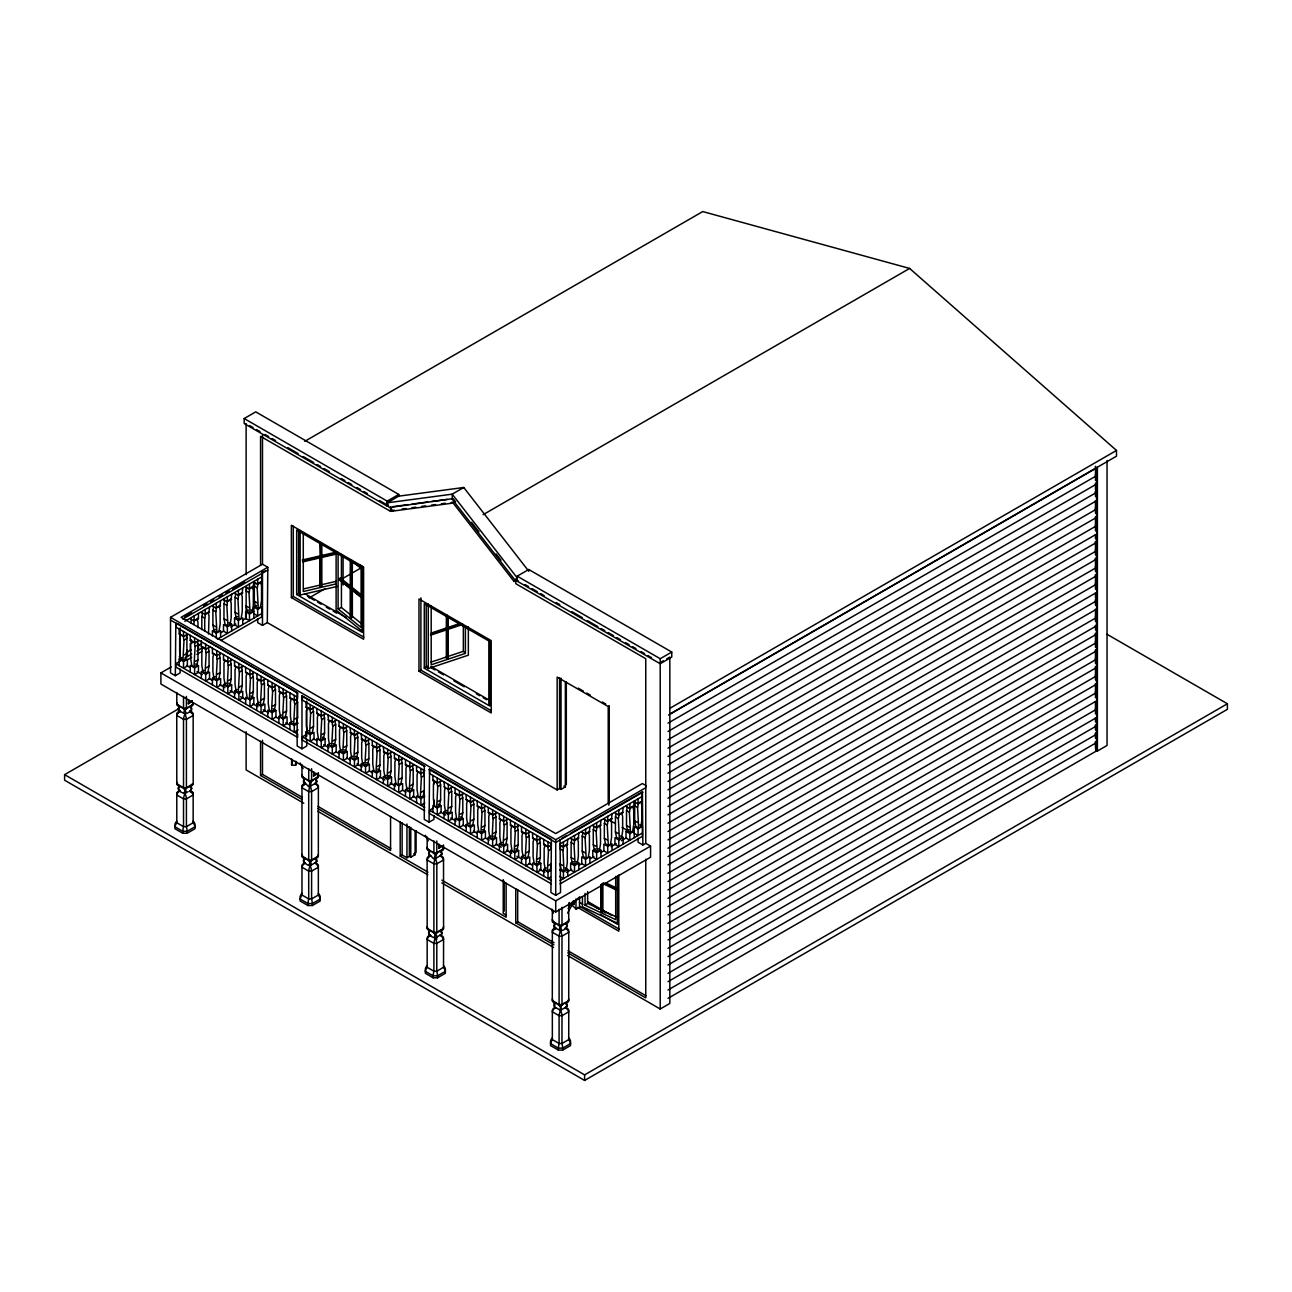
<?xml version="1.0" encoding="UTF-8"?>
<svg xmlns="http://www.w3.org/2000/svg" width="1292" height="1292" viewBox="0 0 1292 1292"><rect width="100%" height="100%" fill="white"/><g stroke="black" fill="none" stroke-linecap="round" stroke-linejoin="round"><path stroke-width="1.5" d="M208.513 634.033L209.046 615.638A4.506 2.6 -60 0 1 209.046 611.746L209.53 607.03M179.669 633.71A4.506 2.6 60 0 1 179.669 637.602L179.669 652.622L180.767 659.356L182.931 660.616L184.013 640.105A4.506 2.6 60 0 1 184.013 636.213L179.2 633.984L179.2 628.994M186.904 634.065L186.904 653.445L185.822 658.936L182.931 660.616M190.748 640.105A4.506 2.6 60 0 1 190.748 643.997L190.748 659.017L191.83 665.751L193.994 666.995L195.092 646.501A4.506 2.6 60 0 1 195.092 642.608L190.263 640.38L190.263 635.373M197.967 640.945A4.506 2.6 60 0 0 197.967 644.837L197.967 659.841L196.885 665.332L193.994 666.995M201.827 646.501A4.506 2.6 60 0 1 201.827 650.393L201.827 665.396L202.909 672.147L205.073 673.39L206.155 652.896A4.506 2.6 60 0 1 206.155 649.004L201.342 646.775L201.342 640.67M209.046 647.34A4.506 2.6 60 0 0 209.046 651.233L209.046 666.236L207.964 671.727L205.073 673.39M213.051 653.284A4.506 2.6 60 0 1 212.905 656.788L212.905 671.792L213.988 678.542L216.152 679.786L217.234 659.291A4.506 2.6 60 0 1 217.234 655.399L212.421 653.171L212.421 648.164M220.125 653.736A4.506 2.6 60 0 0 220.125 657.628L220.125 672.631L219.042 678.122L216.152 679.786M223.968 659.291A4.506 2.6 60 0 1 223.968 663.184L223.968 678.187L225.05 684.938L227.23 686.181L228.313 665.687A4.506 2.6 60 0 1 228.313 661.795L223.5 659.566L223.5 654.56M231.203 660.115A4.506 2.6 60 0 0 231.203 664.007L231.203 679.027L230.105 684.518L227.23 686.181M235.047 665.687A4.506 2.6 60 0 1 235.047 669.579L235.047 684.582L236.129 691.333L238.293 692.577L239.375 672.082A4.506 2.6 60 0 1 239.375 668.19L234.563 665.961L234.563 660.955M242.266 666.51A4.506 2.6 60 0 0 242.266 670.403L242.266 685.422L241.184 690.913L238.293 692.577M246.271 672.454A4.506 2.6 60 0 1 246.126 675.974L246.126 690.978L247.208 697.712L249.372 698.972L250.454 678.462A4.506 2.6 60 0 1 250.454 674.569L245.641 672.357L245.641 667.35M253.345 672.906A4.506 2.6 60 0 0 253.345 676.798L253.345 691.818L252.263 697.309L249.372 698.972M256.72 673.746L257.189 678.462A4.506 2.6 60 0 1 257.189 682.354L257.189 697.373L258.287 704.108L260.451 705.367L261.533 684.857A4.506 2.6 60 0 1 261.533 680.965L258.642 679.301M264.424 679.301A4.506 2.6 60 0 0 264.424 683.193L264.424 698.213L263.342 703.704L260.451 705.367M268.268 684.857A4.506 2.6 60 0 1 268.268 688.749L268.268 703.769L269.35 710.503L271.514 711.763L272.612 691.252A4.506 2.6 60 0 1 272.612 687.36L267.783 685.148L267.783 680.141M275.487 685.697A4.506 2.6 60 0 0 275.487 689.589L275.487 704.592L274.405 710.083L271.514 711.763M278.862 686.537L279.347 691.252A4.506 2.6 60 0 1 279.347 695.144L279.347 710.164L280.429 716.899L282.593 718.158L283.675 697.648A4.506 2.6 60 0 1 283.675 693.756L280.784 692.092M286.566 692.092A4.506 2.6 60 0 0 286.566 695.984L286.566 710.988L285.484 716.479L282.593 718.158M290.425 697.648A4.506 2.6 60 0 1 290.425 701.54L290.425 716.559L291.507 723.294L293.672 724.537L294.754 704.043A4.506 2.6 60 0 1 294.754 700.151L289.941 697.922L289.941 692.932M289.941 697.922L294.269 700.425L297.644 698.487A4.506 2.6 60 0 0 297.644 702.38L297.644 717.383L296.562 722.874L293.672 724.537M305.833 702.105L306.301 706.821A4.506 2.6 60 0 1 306.301 710.713L306.301 725.733L307.399 732.467L309.563 733.727L310.645 713.216A4.506 2.6 60 0 1 310.645 709.324L307.754 707.661M313.536 707.661A4.506 2.6 60 0 0 313.536 711.553L313.536 726.556L312.454 732.047L309.563 733.727M317.38 713.216A4.506 2.6 60 0 1 317.38 717.108L317.38 732.128L318.462 738.862L320.626 740.106L321.708 719.612A4.506 2.6 60 0 1 321.708 715.72L316.895 713.491L316.895 708.484M324.599 714.056A4.506 2.6 60 0 0 324.599 717.948L324.599 732.952L323.517 738.443L320.626 740.106M327.974 714.88L328.459 719.612A4.506 2.6 60 0 1 328.459 723.504L328.459 738.507L329.541 745.258L331.705 746.501L332.787 726.007A4.506 2.6 60 0 1 332.787 722.115L329.896 720.452M335.678 720.452A4.506 2.6 60 0 0 335.678 724.344L335.678 739.347L334.596 744.838L331.705 746.501M339.538 726.007A4.506 2.6 60 0 1 339.538 729.899L339.538 744.903L340.62 751.653L342.784 752.897L343.866 732.403A4.506 2.6 60 0 1 343.866 728.51L339.053 726.282L339.053 721.275M346.757 726.831A4.506 2.6 60 0 0 346.757 730.723L346.757 745.742L345.675 751.233L342.784 752.897M350.132 727.671L350.6 732.403A4.506 2.6 60 0 1 350.6 736.295L350.6 751.298L351.682 758.049L353.863 759.292L354.945 738.798A4.506 2.6 60 0 1 354.945 734.906M357.836 733.226A4.506 2.6 60 0 0 357.836 737.118L357.836 752.138L356.737 757.629L353.863 759.292M361.195 734.066L361.679 738.798A4.506 2.6 60 0 1 361.679 742.69L361.679 757.693L362.761 764.444L364.925 765.688L366.007 745.193A4.506 2.6 60 0 1 366.007 741.301M368.898 739.622A4.506 2.6 60 0 0 368.898 743.514L368.898 758.533L367.816 764.024L364.925 765.688M372.758 745.193A4.506 2.6 60 0 1 372.758 749.085L372.758 764.089L373.84 770.823L376.004 772.083L377.086 751.573A4.506 2.6 60 0 1 377.086 747.68L372.274 745.468L372.274 740.461M379.977 746.017A4.506 2.6 60 0 0 379.977 749.909L379.977 764.929L378.895 770.42L376.004 772.083M383.353 746.857L383.821 751.573A4.506 2.6 60 0 1 383.821 755.465L383.821 770.484L384.919 777.219L387.083 778.478L388.165 757.968A4.506 2.6 60 0 1 388.165 754.076M387.083 778.478L389.974 776.799L391.056 771.324L391.056 756.304A4.506 2.6 60 0 1 391.056 752.412M394.9 757.968A4.506 2.6 60 0 1 394.9 761.86L394.9 776.88L395.982 783.614L398.146 784.874L399.228 764.363A4.506 2.6 60 0 1 399.228 760.471L394.415 758.259L394.415 753.252M402.119 758.808A4.506 2.6 60 0 0 402.119 762.7L402.119 777.703L401.037 783.194L398.146 784.874M405.979 764.363A4.506 2.6 60 0 1 405.979 768.255L405.979 783.275L407.061 790.01L409.225 791.269L410.307 770.759A4.506 2.6 60 0 1 410.307 766.867L405.494 764.638L405.494 759.648M413.198 765.203A4.506 2.6 60 0 0 413.198 769.095L413.198 784.099L412.116 789.59L409.225 791.269M417.058 770.759A4.506 2.6 60 0 1 417.058 774.651L417.058 789.67L418.14 796.405L420.304 797.649L421.386 777.154A4.506 2.6 60 0 1 421.386 773.262L416.573 771.033L416.573 766.027M433.418 780.207A4.506 2.6 60 0 1 433.418 784.099L433.418 799.118L434.5 805.853L436.68 807.112L437.762 786.602A4.506 2.6 60 0 1 437.762 782.71L432.933 780.497L432.933 775.491M440.637 781.046A4.506 2.6 60 0 0 440.637 784.938L440.637 799.942L439.555 805.433L436.68 807.112M444.012 781.886L444.496 786.602A4.506 2.6 60 0 1 444.496 790.494L444.496 805.514L445.578 812.248L447.743 813.508L448.825 792.997A4.506 2.6 60 0 1 448.825 789.105M451.715 787.442A4.506 2.6 60 0 0 451.715 791.334L451.715 806.337L450.633 811.828L447.743 813.508M455.575 792.997A4.506 2.6 60 0 1 455.575 796.889L455.575 811.909L456.657 818.643L458.822 819.887L459.904 799.393A4.506 2.6 60 0 1 459.904 795.501L455.091 793.272L455.091 788.265M462.794 793.837A4.506 2.6 60 0 0 462.794 797.729L462.794 812.733L461.712 818.224L458.822 819.887M466.638 799.393A4.506 2.6 60 0 1 466.638 803.285L466.638 818.288L467.72 825.039L469.9 826.282L470.982 805.788A4.506 2.6 60 0 1 470.982 801.896L466.17 799.667L466.17 794.661M473.873 800.232A4.506 2.6 60 0 0 473.873 804.125L473.873 819.128L472.791 824.619L469.9 826.282M477.717 805.788A4.506 2.6 60 0 1 477.717 809.68L477.717 824.684L478.799 831.434L480.963 832.678L482.045 812.183A4.506 2.6 60 0 1 482.045 808.291L477.233 806.063L477.233 801.056M484.936 806.628A4.506 2.6 60 0 0 484.936 810.52L484.936 825.523L483.854 831.014L480.963 832.678M488.796 812.183A4.506 2.6 60 0 1 488.796 816.076L488.796 831.079L489.878 837.83L492.042 839.073L493.124 818.579A4.506 2.6 60 0 1 493.124 814.687L488.311 812.458L488.311 807.452M496.015 813.007A4.506 2.6 60 0 0 496.015 816.899L496.015 831.919L494.933 837.41L492.042 839.073M499.875 818.579A4.506 2.6 60 0 1 499.875 822.471L499.875 837.474L500.957 844.225L503.121 845.469L504.203 824.974A4.506 2.6 60 0 1 504.203 821.082L499.39 818.853L499.39 813.847M507.094 819.403A4.506 2.6 60 0 0 507.094 823.295L507.094 838.314L506.012 843.805L503.121 845.469M510.938 824.974A4.506 2.6 60 0 1 510.938 828.866L510.938 843.87L512.02 850.604L514.2 851.864L515.282 831.354A4.506 2.6 60 0 1 515.282 827.461L510.453 825.249L510.453 820.242M518.157 825.798A4.506 2.6 60 0 0 518.157 829.69L518.157 844.71L517.075 850.201L514.2 851.864M522.016 831.354A4.506 2.6 60 0 1 522.016 835.246L522.016 850.265L523.098 857L525.263 858.259L526.345 837.749A4.506 2.6 60 0 1 526.345 833.857L521.532 831.644L521.532 826.638M529.236 832.193A4.506 2.6 60 0 0 529.236 836.086L529.236 851.105L528.153 856.596L525.263 858.259M533.095 837.749A4.506 2.6 60 0 1 533.095 841.641L533.095 856.661L534.177 863.395L536.341 864.655L537.424 844.144A4.506 2.6 60 0 1 537.424 840.252L532.611 838.04L532.611 833.033M540.314 838.589A4.506 2.6 60 0 0 540.314 842.481L540.314 857.484L539.232 862.975L536.341 864.655M544.158 844.144A4.506 2.6 60 0 1 544.158 848.037L544.158 863.056L545.24 869.791L547.42 871.05L548.502 850.54A4.506 2.6 60 0 1 548.502 846.648L543.69 844.419L543.69 839.429M551.022 865.721L550.311 869.371L547.42 871.05M296.514 761.537L295.642 765.332L291.604 765.025L292.46 761.23M352.361 617.011L350.148 617.931L352.361 617.011L352.361 589.507M186.436 787.749A5.685 1.777 76.6 0 1 184.998 789.041L184.32 793.563L188.164 791.705M560.502 926.412C554.946 935.602 572.792 927.43 565.315 923.667L560.567 926.412L557.337 924.587M566.138 923.086A5.685 4.28 -35.7 0 1 565.298 923.602L567.366 925.363L565.315 928.076A5.685 4.28 -35.7 0 1 568.771 930.579L568.722 1000.654L561.988 1004.546A5.685 1.777 76.6 0 1 560.567 1005.87L560.066 1010.506L565.88 1007.259M446.338 657.935L448.195 658.226L446.338 657.935L446.338 616.349M338.649 579.187L340.862 578.283L338.649 579.187L361.647 597.728M319.964 585.954L321.724 586.39L319.964 585.954L319.964 557.046L304.234 560.696M392.493 510.292L390.572 511.39L390.572 506.948L392.284 511.164L453.169 503.056L514.038 581.465L515.75 579.22L515.75 583.677L645.758 658.726L645.758 843.321L650.57 846.098L650.57 857.21L555.721 911.974L160.902 684.033L160.902 672.906L171.238 666.93M566.38 1006.856C569.546 1004.013 564.006 1001.074 562.149 1004.998M188.584 699.683L188.341 703.769L191.232 702.105A29.022 16.764 60 0 1 192.056 701.136M313.778 771.954L313.536 776.04L316.427 774.376A29.022 16.764 60 0 1 317.234 773.407M438.973 844.241L438.715 848.327L441.606 846.648A29.022 16.764 60 0 1 442.429 845.679M615.67 876.412L615.67 919.629L585.066 905.224L587.65 903.399L587.65 891.609M602.621 911.458L601.571 910.957L600.796 912.12L602.621 911.458L602.621 884.471M183.351 713.119L180.186 711.294A5.685 4.28 35.7 0 0 176.746 713.749L176.794 783.824L183.529 787.716A5.685 1.777 -76.6 0 0 184.95 789.041L189.746 786.343A5.685 4.28 35.7 0 0 193.202 783.84L193.154 713.782A5.685 4.28 -35.7 0 0 189.746 711.294C194.688 711.133 187.598 703.591 191.797 708.533C190.78 713.023 180.799 717.076 184.934 709.583A5.685 1.777 76.6 0 0 186.436 708.242M379.509 500.553L388.165 505.56L387.196 506.109L244.188 423.55L244.188 418.543L255.751 411.873L398.76 494.432L398.76 496.144L387.196 502.83L389.134 507.562L453.169 498.615L455.624 501.764M304.783 441.315L702.735 211.565L909.616 268.429L1116.498 450.44L1116.498 456.189L669.676 714.169M180.153 668.998L180.153 672.906L175.341 675.684L170.528 672.906L170.528 617.318L262.486 564.216L267.783 567.269L267.783 570.047L182.85 619.094M267.783 567.269L181.122 617.318L555.721 833.582L642.382 783.55L646.355 785.843M184.821 616.849L191.684 612.876M203.684 605.948L207.124 603.962M210.548 601.991L213.988 600.005M219.123 597.033L222.563 595.063M225.987 593.076L229.427 591.09M232.851 589.12L244.85 582.175M175.825 622.599L175.341 675.684M253.83 582.014L257.673 584.226L262.018 581.723L262.018 572.275L265.7 570.709M244.188 418.543L387.196 501.118L398.76 494.432M184.821 621.29L262.018 576.733M198.451 613.425L198.451 618.432L193.639 620.644A4.506 2.6 -60 0 1 193.639 624.537M209.046 611.746L204.717 614.249A4.506 2.6 -60 0 1 204.717 618.141L204.717 631.287M220.125 605.367L215.78 607.854A4.506 2.6 -60 0 1 215.78 611.746L216.878 632.256L219.042 630.997L220.125 624.262L220.125 609.243A4.506 2.6 -60 0 1 220.125 605.367L220.609 600.635M231.203 598.971L226.859 601.474A4.506 2.6 -60 0 1 226.859 605.367L227.941 625.861L230.105 624.617L231.203 617.867L231.203 602.863A4.506 2.6 -60 0 1 231.203 598.971L231.672 594.239M242.266 592.576L237.938 595.079A4.506 2.6 -60 0 1 237.938 598.971L239.02 619.466L241.184 618.222L242.266 611.471L242.266 596.468A4.506 2.6 -60 0 1 242.266 592.576L242.751 587.844M253.345 586.18L249.017 588.684A4.506 2.6 -60 0 1 249.017 592.576L250.099 613.07L252.263 611.827L253.345 605.076L253.345 590.073A4.506 2.6 -60 0 1 253.345 586.18L253.83 581.448M261.533 581.448L257.189 583.952A4.506 2.6 -60 0 1 257.189 587.844L258.287 608.354L260.451 607.095L261.533 600.36L261.533 585.341A4.506 2.6 -60 0 1 261.533 581.448L262.018 581.723M190.263 618.707L194.123 620.919L198.451 618.432M201.342 612.311L205.202 614.54L209.53 612.037M212.421 605.916L216.265 608.144L220.609 605.641M223.5 599.52L227.344 601.749L231.672 599.246M234.563 593.125L238.422 595.354L242.751 592.85M245.641 586.73L249.485 588.958L253.83 586.455M392.284 511.164L394.221 510.049M179.2 633.984L183.529 636.488L187.372 634.275M184.013 640.105L186.904 638.442A4.506 2.6 60 0 1 186.904 634.55M212.421 635.939L212.421 630.932L215.312 629.269M242.751 624.537L242.751 617.867L238.422 620.37L238.422 627.04L234.563 624.811L234.563 618.141L237.453 616.478M251.262 609.986L253.83 611.471L249.485 613.975L249.485 620.644L245.641 618.432L245.641 611.746L248.532 610.082M253.83 618.141L253.83 607.03L256.72 605.367M190.263 640.38L194.607 642.883L198.451 640.67M528.751 569.497L671.759 652.056L671.759 657.063L660.212 663.733L517.204 581.174L517.204 576.167L528.751 569.497L528.751 571.209L463.763 487.488L452.2 494.158L387.196 502.83M212.421 630.932L216.265 633.161L220.609 630.658L220.609 637.327M227.344 626.765L227.344 633.435L223.5 631.207L223.5 624.537L227.344 626.765L231.672 624.262L231.672 630.932M253.83 607.03L257.673 609.259L262.018 606.755L262.018 616.752L220.851 640.525M195.092 646.501L197.967 644.837M186.113 652.783L191.264 649.811M198.128 645.855L201.552 643.884M220.415 632.983L223.855 630.997M230.719 627.04L235.855 624.068M242.718 620.112L246.158 618.125M184.013 655.125L186.904 653.445M179.2 665.687L179.2 659.017L181.768 657.531M184.821 657.983L191.684 654.027M196.836 651.055L203.684 647.098M217.411 639.169L262.018 613.425M175.825 663.733L297.644 734.066L297.644 737.409L175.825 667.076L175.825 663.733L179.669 661.52M291.378 597.582L363.601 639.265L363.601 566.994L291.378 525.295L291.378 597.582L293.3 596.468L363.811 637.166M296.675 594.514L362.164 632.321L362.164 567.834L296.675 530.027L296.675 594.514L299.889 592.657M183.529 661.52L187.372 659.291L187.372 665.961L183.529 668.19L183.529 661.52L179.2 659.017M186.532 660.325L191.684 657.353M196.836 654.382L201.972 651.41M201.342 646.775L205.67 649.278L210.548 646.468M206.155 652.896L209.046 651.233M195.092 661.504L197.967 659.841M309.127 597.889L324.841 588.829M342.283 578.751L361.485 567.656M257.673 618.674L257.673 622.599L262.486 625.376L267.315 622.599L557.159 789.945L559.565 788.556L561.019 789.38L565.347 786.876L565.347 681.643M194.607 667.899L198.451 665.687L198.451 672.357L194.607 674.586L194.607 667.899L190.263 665.396L190.263 672.082M212.421 653.171L216.749 655.674L220.609 653.445M217.234 659.291L220.125 657.628M206.155 667.899L209.046 666.236M201.342 678.462L201.342 671.792L203.91 670.322M205.67 674.295L209.53 672.082L209.53 678.752L205.67 680.965L205.67 674.295L201.342 671.792M223.5 659.566L227.828 662.069L231.672 659.841M483.111 514.684L909.616 268.429M228.313 665.687L231.203 664.007M217.234 674.295L220.125 672.631M212.421 684.857L212.421 678.187L214.989 676.701M216.749 680.69L220.609 678.462L220.609 685.148L216.749 687.36L216.749 680.69L212.421 678.187M234.563 665.961L238.907 668.465L242.751 666.236M239.375 672.082L242.266 670.403M1107.002 634.259L1227.4 703.769L1227.4 709.324L584.614 1080.435L64.6 780.223L64.6 774.651L178.135 709.098M228.313 680.69L231.203 679.027M223.5 691.252L223.5 684.582L226.068 683.097M176.794 713.782L180.153 711.827M176.794 692.512L176.794 704.318L183.529 708.21L186.419 708.21L193.154 704.318L193.154 702.654M188.164 707.758L185.014 709.583L181.768 707.758M227.828 687.086L231.672 684.857L231.672 691.527L227.828 693.756L227.828 687.086L223.5 684.582M245.641 672.357L249.97 674.86L253.83 672.631M250.454 678.462L253.345 676.798M239.375 687.086L242.266 685.422M234.563 697.648L234.563 690.978L237.13 689.492M180.202 711.327A5.685 4.28 -35.7 0 0 176.746 715.445L183.529 719.337L186.419 719.337L193.154 715.445A5.685 4.28 35.7 0 0 189.746 711.327M238.907 693.481L242.751 691.252L242.751 697.922L238.907 700.151L238.907 693.481L234.563 690.978M256.72 678.752L261.049 681.255L264.892 679.027M261.533 684.857L264.424 683.193M250.454 693.481L253.345 691.818M249.97 699.876L253.83 697.648L253.83 704.318L249.97 706.546L249.97 699.876L245.641 697.373L245.641 704.043M267.783 685.148L272.127 687.635L275.971 685.422M272.612 691.252L275.487 689.589M261.533 699.876L264.424 698.213M256.72 710.438L256.72 703.769L259.288 702.283M261.049 706.272L264.892 704.043L264.892 710.713L261.049 712.942L261.049 706.272L256.72 703.769M278.862 691.527L283.19 694.03L287.05 691.818M283.675 697.648L286.566 695.984M272.612 706.272L275.487 704.592M170.528 620.095L297.644 692.932L297.644 697.373L175.825 627.04L175.825 624.068M272.127 712.667L275.971 710.438L275.971 717.108L272.127 719.337L272.127 712.667L267.783 710.164L267.783 716.834M301.973 695.984L424.761 766.317L301.973 695.984L301.973 748.795L306.785 746.017L306.785 740.154M294.754 704.043L297.644 702.38M283.675 712.667L286.566 710.988M278.862 723.229L278.862 716.559L281.43 715.074M514.038 581.465L515.96 580.35M517.204 581.174L518.157 580.609M283.19 719.063L287.05 716.834L287.05 723.504L283.19 725.733L283.19 719.063L278.862 716.559M305.833 707.095L310.161 709.599L314.004 707.386M294.754 719.063L297.644 717.383M289.941 729.625L289.941 722.955L292.509 721.469M310.645 713.216L313.536 711.553M183.529 696.404L183.529 708.21A5.685 1.777 -76.6 0 0 184.95 709.55L185.854 712.99L184.934 714.04A5.685 1.777 -76.6 0 0 183.512 719.353L183.529 787.716L186.419 787.716L193.154 783.824M289.941 722.955L294.269 725.442L298.129 723.229M316.895 713.491L321.24 715.994L325.083 713.765M298.129 729.899L294.269 732.128L294.269 725.442M321.708 719.612L324.599 717.948M176.746 793.256A5.685 4.28 35.7 0 1 180.202 790.801L180.186 790.752A5.685 4.28 -35.7 0 0 176.746 794.951L183.529 798.844L186.419 798.844L193.154 794.951A5.685 4.28 35.7 0 0 189.746 790.833L189.746 790.801A5.685 4.28 -35.7 0 1 193.202 793.256M310.645 728.236L313.536 726.556M305.833 738.798L305.833 732.128L308.4 730.642M424.761 810.795L302.457 740.187L302.457 736.844L306.301 734.615M418.979 671.242L491.202 712.942L491.202 640.654L418.979 598.971L418.979 671.242L420.901 670.128L491.412 710.842M424.277 668.19L489.749 705.997L489.749 641.494L424.277 603.687L424.277 668.19L427.49 666.333M310.161 734.615L314.004 732.403L314.004 739.072L310.161 741.301L310.161 734.615L305.833 732.128M327.974 719.886L332.302 722.389L336.162 720.161M332.787 726.007L335.678 724.344M321.708 734.615L324.599 732.952M260.564 741.333L260.564 775.491L262.486 774.376L302.36 797.39M321.24 741.01L325.083 738.798L325.083 745.468L321.24 747.68L321.24 741.01L316.895 738.507L316.895 745.193M339.053 726.282L343.381 728.785L347.241 726.556M343.866 732.403L346.757 730.723M332.787 741.01L335.678 739.347M189.795 791.334L193.154 793.272L193.154 822.746L186.419 826.638L183.529 826.638L176.794 822.746L176.794 793.272M327.974 751.573L327.974 744.903L330.542 743.433M332.302 747.406L336.162 745.193L336.162 751.863L332.302 754.076L332.302 747.406L327.974 744.903M350.132 732.677L354.46 735.18L358.304 732.952M176.794 821.082A11.709 8.834 35.7 0 0 174.969 824.248L174.969 828.737L182.77 833.243L187.162 833.243L194.979 828.737L194.979 824.248A11.709 8.834 -35.7 0 0 193.154 821.082M354.945 738.798L357.836 737.118M343.866 747.406L346.757 745.742M339.053 757.968L339.053 751.298L341.621 749.812M343.381 753.801L347.241 751.573L347.241 758.259L343.381 760.471L343.381 753.801L339.053 751.298M361.195 739.072L365.539 741.576L369.383 739.347M366.007 745.193L368.898 743.514M354.945 753.801L357.836 752.138M350.132 764.363L350.132 757.693L352.7 756.208M315.345 858.55A5.685 4.28 35.7 0 1 314.925 858.582L310.193 861.36L305.38 858.631A5.685 4.28 -35.7 0 1 301.94 856.128L301.973 786.053L305.348 784.099M318.349 772.664L318.349 776.605L311.598 780.497A5.685 1.777 76.6 0 1 310.193 781.822L306.963 780.029M313.358 780.029C307.367 782.839 314.925 794.483 303.329 780.82C307.544 775.878 300.438 783.356 305.38 783.566A5.685 4.28 35.7 0 0 301.94 786.037M354.46 760.197L358.304 757.968L358.304 764.638L354.46 766.867L354.46 760.197L350.132 757.693M372.274 745.468L376.602 747.971L380.462 745.742M377.086 751.573L379.977 749.909M366.007 760.197L368.898 758.533M361.195 770.759L361.195 764.089L363.763 762.603M365.539 766.592L369.383 764.363L369.383 771.033L365.539 773.262L365.539 766.592L361.195 764.089M383.353 751.863L387.681 754.367L391.524 752.138M388.165 757.968L391.056 756.304M377.086 766.592L379.977 764.929M376.602 772.987L380.462 770.759L380.462 777.429L376.602 779.657L376.602 772.987L372.274 770.484L372.274 777.154M394.415 758.259L398.76 760.746L402.603 758.533M399.228 764.363L402.119 762.7M388.165 772.987L391.056 771.324M383.353 783.55L383.353 776.88L385.92 775.394M387.681 779.383L391.524 777.154L391.524 783.824L387.681 786.053L387.681 779.383L383.353 776.88M405.494 764.638L409.822 767.141L413.682 764.929M410.307 770.759L413.198 769.095M399.228 779.383L402.119 777.703M398.76 785.778L402.603 783.55L402.603 790.22L398.76 792.448L398.76 785.778L394.415 783.275L394.415 789.945M416.573 771.033L420.901 773.537L424.277 771.599A4.506 2.6 60 0 0 424.277 775.491L421.386 777.154M424.277 766.592L424.277 819.403L429.089 822.18L429.574 769.095L551.393 839.429L550.909 892.514L555.721 895.291L560.534 892.514L560.05 839.429M410.307 785.778L413.198 784.099M405.494 796.34L405.494 789.67L408.062 788.185M409.822 792.158L413.682 789.945L413.682 796.615L409.822 798.844L409.822 792.158L405.494 789.67M421.386 792.158L424.277 790.494L423.195 795.985L420.304 797.649M432.933 780.497L437.277 782.984L441.121 780.772M437.762 786.602L440.637 784.938M301.973 856.111L308.723 860.004L311.598 860.004L311.598 791.608A5.685 1.777 76.6 0 0 310.193 786.343L314.941 783.566A5.685 4.28 -35.7 0 1 318.381 786.037L318.349 856.111L311.598 860.004A5.685 1.777 76.6 0 1 310.193 861.328C314.36 868.902 304.363 864.881 303.329 860.327C307.544 855.385 300.438 862.862 305.38 863.072A5.685 4.28 -35.7 0 0 301.94 867.223L308.723 871.115L311.598 871.115L318.349 867.223A5.685 4.28 35.7 0 0 314.925 863.104L314.941 863.072A5.685 4.28 -35.7 0 1 318.381 865.543M517.204 576.167L660.212 658.726L671.759 652.056M416.573 802.736L416.573 796.05L420.901 798.553L424.761 796.34M660.212 662.618L663.41 660.761M666.624 658.92L669.837 657.063L669.837 1003.432L660.212 1009.004L567.608 955.531M314.941 863.072L316.976 861.344L314.941 858.582L316.911 859.842L316.411 861.845L310.193 865.818A5.685 1.777 76.6 0 1 311.614 871.131L311.598 898.909A11.709 3.666 76.6 0 1 312.357 903.576L312.357 905.531L307.964 905.531L300.164 901.025L300.164 896.535A11.709 8.834 35.7 0 1 301.973 893.353M424.761 803.01L420.901 805.239L420.901 798.553M444.012 786.876L448.34 789.38L452.2 787.167M448.825 792.997L451.715 791.334M437.762 801.621L440.637 799.942M551.393 883.906L429.574 813.572L429.574 810.229L433.418 808.017M437.277 808.017L441.121 805.788L441.121 812.458L437.277 814.687L437.277 808.017L432.933 805.514L432.933 812.183M455.091 793.272L459.419 795.775L463.279 793.563M459.904 799.393L462.794 797.729M448.825 808.017L451.715 806.337M444.012 818.579L444.012 811.909L446.58 810.423M429.089 822.18L433.902 819.403L433.902 815.494M448.34 814.412L452.2 812.183L452.2 818.853L448.34 821.082L448.34 814.412L444.012 811.909M466.17 799.667L470.498 802.17L474.342 799.942M470.982 805.788L473.873 804.125M318.349 865.559L318.349 895.017L311.598 898.909L308.723 898.909L301.973 895.017L301.973 865.559M459.904 814.412L462.794 812.733M312.357 905.531L320.158 901.025L320.158 896.535A11.709 8.834 -35.7 0 0 318.349 893.353M459.419 820.791L463.279 818.579L463.279 825.249L459.419 827.478L459.419 820.791L455.091 818.288L455.091 824.974M477.233 806.063L481.577 808.566L485.421 806.337M400.197 821.938L400.197 856.111L402.119 854.997L406.948 857.775L409.354 856.386L410.791 857.21L415.12 854.723L415.12 830.804M482.045 812.183L484.936 810.52M470.982 820.791L473.873 819.128M466.17 831.37L466.17 824.684L468.738 823.214M669.676 708.42L1116.498 450.44M470.498 827.187L474.342 824.974L474.342 831.644L470.498 833.857L470.498 827.187L466.17 824.684M488.311 812.458L492.64 814.961L496.499 812.733M668.513 715.057L1097.392 467.446L1097.392 751.023L1095.471 749.909L1096.908 750.717L668.029 998.345M493.124 818.579L496.015 816.899M443.527 844.936L443.527 848.876L436.793 852.768A5.685 1.777 76.6 0 1 435.372 854.093L432.142 852.316M440.943 850.814A5.685 4.28 -35.7 0 1 440.12 851.331C431.722 852.768 440.604 867.836 428.524 853.091C432.723 848.166 425.633 855.627 430.575 855.837A5.685 4.28 35.7 0 0 427.119 858.308L427.168 928.383A5.685 4.28 -35.7 0 0 430.575 930.87L435.307 933.648L440.136 930.902A5.685 4.28 35.7 0 0 443.576 928.399L443.527 858.324A5.685 4.28 -35.7 0 0 440.12 855.837L435.388 858.582A5.685 1.777 76.6 0 1 436.809 863.896L436.793 932.275A5.685 1.777 76.6 0 1 435.372 933.599C439.538 941.174 429.558 937.152 428.524 932.598C432.723 927.672 425.633 935.133 430.575 935.343A5.685 4.28 -35.7 0 0 427.119 939.494L433.902 943.386L436.793 943.386L443.527 939.494A5.685 4.28 35.7 0 0 440.12 935.376L440.136 935.343A5.685 4.28 -35.7 0 1 443.576 937.814L443.527 967.304A11.709 8.834 35.7 0 1 445.352 971.342L437.552 975.848L433.143 975.848L425.343 971.342A11.709 8.834 -35.7 0 1 427.168 967.304L427.168 937.831A5.685 4.28 35.7 0 1 430.575 935.343M482.045 827.187L484.936 825.523M668.029 723.132L1096.908 475.504L1095.471 466.331L1095.471 480.414M481.577 833.582L485.421 831.354L485.421 838.04L481.577 840.252L481.577 833.582L477.233 831.079L477.233 837.749M499.39 818.853L503.718 821.357L507.578 819.128M504.203 824.974L507.094 823.295M668.029 731.466L1096.908 483.854L1095.471 474.681L1096.908 475.504M493.124 833.582L496.015 831.919M488.311 844.144L488.311 837.474L490.879 835.989M492.64 839.978L496.499 837.749L496.499 844.435L492.64 846.648L492.64 839.978L488.311 837.474M510.453 825.249L514.797 827.752L518.641 825.523M668.029 739.799L1096.908 492.187L1095.471 483.014M515.282 831.354L518.157 829.69M504.203 839.978L507.094 838.314M499.39 850.54L499.39 843.87L501.958 842.384M668.029 748.149L1096.908 500.521L1095.471 491.348L1096.908 492.187M503.718 846.373L507.578 844.144L507.578 850.814L503.718 853.043L503.718 846.373L499.39 843.87M521.532 831.644L525.86 834.148L529.72 831.919M526.345 837.749L529.236 836.086M668.029 756.482L1096.908 508.87L1095.761 501.522M515.282 846.373L518.157 844.71M514.797 852.768L518.641 850.54L518.641 857.21L514.797 859.438L514.797 852.768L510.453 850.265L510.453 856.935M532.611 838.04L536.939 840.527L540.799 838.314M668.029 764.832L1096.908 517.204L1095.471 508.031L1096.908 508.87M537.424 844.144L540.314 842.481M526.345 852.768L529.236 851.105M521.532 863.331L521.532 856.661L524.1 855.175M668.029 773.165L1096.908 525.553L1095.761 518.205M170.528 617.318L555.721 839.703L645.758 787.716M525.86 859.164L529.72 856.935L529.72 863.605L525.86 865.834L525.86 859.164L521.532 856.661M561.762 838.427L566.913 835.456M570.353 833.485L642.382 791.883L642.867 844.984L645.758 843.321M543.69 844.419L548.018 846.922L551.393 844.984M642.867 792.158L555.721 842.481L429.089 769.37M548.502 850.54L551.393 848.876M560.05 843.87L642.382 796.34M668.029 781.498L1096.908 533.887L1095.471 524.713M537.424 859.164L540.314 857.484M567.269 844.144L562.941 846.648A4.506 2.6 -60 0 1 562.941 850.54L564.023 871.05L566.187 869.791L567.269 863.056L567.269 848.037A4.506 2.6 -60 0 1 567.269 844.144L567.753 839.429M578.348 837.749L574.019 840.252A4.506 2.6 -60 0 1 574.019 844.144L575.101 864.655L577.266 863.395L578.348 856.661L578.348 841.641A4.506 2.6 -60 0 1 578.348 837.749L578.832 833.033M589.427 831.354L585.098 833.857A4.506 2.6 -60 0 1 585.098 837.749L586.18 858.259L588.345 857L589.427 850.265L589.427 835.246A4.506 2.6 -60 0 1 589.427 831.354L589.911 826.638M600.505 824.974L596.161 827.461A4.506 2.6 -60 0 1 596.161 831.354L597.243 851.864L599.423 850.604L600.505 843.87L600.505 828.866A4.506 2.6 -60 0 1 600.505 824.974L600.974 820.242M611.568 818.579L607.24 821.082A4.506 2.6 -60 0 1 607.24 824.974L608.322 845.469L610.486 844.225L611.568 837.474L611.568 822.471A4.506 2.6 -60 0 1 611.568 818.579L612.053 813.847M622.647 812.183L618.319 814.687A4.506 2.6 -60 0 1 618.319 818.579L619.401 839.073L621.565 837.83L622.647 831.079L622.647 816.076A4.506 2.6 -60 0 1 622.647 812.183L623.132 807.452M633.726 805.788L629.382 808.291A4.506 2.6 -60 0 1 629.382 812.183L630.48 832.678L632.644 831.434L633.726 824.684L633.726 809.68A4.506 2.6 -60 0 1 633.726 805.788L634.211 801.056M640.461 801.896L637.57 803.559A4.506 2.6 -60 0 1 637.57 807.452L638.652 827.962L640.832 826.702L641.914 819.968L641.914 804.948A4.506 2.6 -60 0 1 641.914 801.056L642.382 791.883M562.941 850.54L560.05 848.876A4.506 2.6 -60 0 0 560.05 844.984L563.425 846.922L567.753 844.419M570.644 838.314L574.504 840.527L578.832 838.04M581.723 831.919L585.567 834.148L589.911 831.644M592.802 825.523L596.646 827.752L600.974 825.249M603.865 819.128L607.725 821.357L612.053 818.853M614.944 812.733L618.803 814.961L623.132 812.458M626.022 806.337L629.866 808.566L634.211 806.063M634.211 801.621L638.054 803.834L642.382 801.331M536.939 865.559L540.799 863.331L540.799 870.001L536.939 872.229L536.939 865.559L532.611 863.056L532.611 869.726M668.029 789.848L1096.908 542.22L1095.761 534.888M548.502 865.559L551.393 863.88M543.69 876.121L543.69 869.451L546.258 867.966M668.029 798.181L1096.908 550.57L1095.471 541.396L1095.471 554.833M443.527 928.383L436.793 932.275L433.902 932.275L427.168 928.383M543.69 869.451L548.018 871.955L550.586 870.469M440.136 935.343L442.171 933.615L440.136 930.87L442.106 932.113L441.606 934.116L435.388 938.089A5.685 1.777 76.6 0 1 436.809 943.402L436.793 971.196A11.709 3.666 76.6 0 1 437.552 975.848L437.552 977.802L433.143 977.802L425.343 973.296L425.343 968.806A11.709 8.834 35.7 0 1 427.168 965.641M668.029 806.531L1096.908 558.903L1095.471 549.73L1096.908 550.57M578.832 869.726L578.832 863.056L574.504 865.559L574.504 872.229L570.644 870.001L570.644 863.331L573.535 861.667M600.974 856.935L600.974 850.265L596.646 852.768L596.646 859.438L592.802 857.21L592.802 850.54L595.677 848.876M634.211 831.079L629.866 833.582L629.866 840.252L626.022 838.04L626.022 831.354L628.913 829.69M550.586 877.139L548.018 878.625L548.018 871.955M559.565 869.726L563.425 871.955L567.753 869.451L567.753 876.121M585.567 859.164L585.567 865.834L581.723 863.605L581.723 856.935L585.567 859.164L589.911 856.661L589.911 863.331M607.725 846.373L607.725 853.043L603.865 850.814L603.865 844.144L607.725 846.373L612.053 843.87L612.053 850.54M618.803 839.978L618.803 846.648L614.944 844.435L614.944 837.749L618.803 839.978L623.132 837.474L623.132 844.144M634.211 837.749L634.211 826.638L638.054 828.866L642.382 826.363L642.382 836.36L560.05 883.906M566.494 872.407L571.645 869.435M578.493 865.462L581.933 863.492M590.509 858.534L593.932 856.548M600.796 852.591L604.236 850.604M611.1 846.648L616.236 843.676M621.387 840.704L626.523 837.733M668.029 814.864L1096.908 567.253L1095.471 558.079L1095.471 571.419M560.05 880.563L642.382 833.033M668.029 823.198L1096.908 575.586L1095.471 566.413L1096.908 567.253M668.029 831.547L1096.908 583.919L1095.471 574.746M515.75 888.654L515.75 922.827L517.688 921.713L554.09 942.724M160.902 672.906L555.721 900.863L650.57 846.098M443.527 967.304L436.793 971.196L433.902 971.196L427.168 967.304M668.029 839.881L1096.908 592.269L1095.471 583.096L1096.908 583.919M437.552 977.802L445.352 973.296L445.352 968.806A11.709 8.834 -35.7 0 0 443.527 965.641M668.029 848.23L1096.908 600.602L1095.761 593.27M668.029 856.564L1096.908 608.952L1095.471 599.763L1096.908 600.602M560.502 1005.919L555.754 1003.173A5.685 4.28 -35.7 0 1 552.314 1000.67L552.346 930.611L555.721 928.657M568.722 903.431L568.722 921.148L561.988 925.04A5.685 1.777 76.6 0 1 560.567 926.364L561.422 929.82L560.567 930.854A5.685 1.777 -76.6 0 0 559.081 936.183L559.097 1004.546A5.685 1.777 -76.6 0 0 560.502 1005.87L561.422 1009.327L560.567 1010.36A5.685 1.777 -76.6 0 0 559.081 1015.69L559.097 1043.468A11.709 3.666 -76.6 0 0 558.338 1048.119L558.338 1050.073L562.731 1050.073L570.531 1045.567L570.531 1041.077A11.709 8.834 -35.7 0 0 568.722 1037.912M668.029 864.897L1096.908 617.285L1095.761 609.937M668.029 873.247L1096.908 625.619L1095.471 616.445M668.029 881.58L1096.908 633.968L1095.761 626.62M668.029 889.913L1096.908 642.302L1095.471 633.128L1095.471 647.34M668.029 898.263L1096.908 650.635L1095.471 641.462L1096.908 642.302M668.029 906.596L1096.908 658.985L1095.471 649.811L1095.471 663.426M668.029 914.946L1096.908 667.318L1095.471 658.145L1096.908 658.985M668.029 923.279L1096.908 675.668L1095.471 666.494L1095.471 679.834M668.029 931.613L1096.908 684.001L1095.471 674.828L1096.908 675.668M668.029 939.962L1096.908 692.334L1095.761 685.002M668.029 948.296L1096.908 700.684L1095.471 691.511L1096.908 692.334M668.029 956.645L1096.908 709.017L1095.761 701.685M668.029 964.979L1096.908 717.367L1095.471 708.194M668.029 973.312L1096.908 725.7L1095.761 718.368M668.029 981.662L1096.908 734.034L1095.471 724.86L1095.471 729.867M568.771 1000.67A5.685 4.28 35.7 0 1 565.298 1003.141L567.366 1005.887L565.315 1007.631A5.685 4.28 -35.7 0 1 568.771 1010.086L568.722 1039.576L561.988 1043.468L559.097 1043.468L552.346 1039.576L552.346 1010.102A5.685 4.28 35.7 0 1 555.77 1007.631L560.502 1010.36M668.029 989.995L1096.908 742.383L1095.471 733.21L1096.908 734.034M1097.392 751.023L1107.034 745.468L1107.034 460.533M64.6 774.651L584.614 1074.879L1227.4 703.769M183.351 788.168L180.186 786.343C172.724 790.123 190.538 798.198 185.014 789.089M554.688 1006.856C555.77 997.844 551.619 1007.598 555.754 1007.631A5.685 4.28 -35.7 0 0 552.314 1011.781L559.097 1015.673L561.988 1015.673L568.722 1011.781A5.685 4.28 35.7 0 0 565.298 1007.663L565.315 1007.631M351.101 588.005L352.199 587.537L352.361 562.004M351.101 589.104L352.199 588.651L352.199 560.55M338.1 553.88L338.1 608.887L341.427 607.515L361.34 623.584M431.383 632.999L459.887 623.487M430.511 634.097L461.05 623.907M431.657 633.904L444.513 629.624M449.358 628.009L456.69 625.57M430.511 635.196L462.875 624.407M431.043 662.118L463.343 651.346L465.395 653.397L431.189 664.799L431.189 605.867M426.198 604.042L426.198 666.51L428.25 668.562L468.35 655.189L468.35 626.975M571.904 904.917L575.99 909.003L579.527 907.824L579.527 897.746M302.263 560.034L336.937 551.975M302.78 560.776L337.454 552.718M336.937 553.089L321.224 556.755L321.724 557.482M302.78 561.891L337.454 553.816M303.685 588.894L336.469 581.271M336.065 583.903L303.281 591.526L303.281 532.595M298.597 530.366L298.597 592.85L300.132 595.031L337.228 586.407M398.76 496.144L463.763 487.488M392.526 506.69L408.175 504.607M412.083 504.09L427.733 501.99M431.641 501.474L447.29 499.39M402.07 509.016L405.995 508.483M411.89 507.708L415.814 507.175M421.709 506.399L425.633 505.866M431.528 505.091L435.452 504.558M441.347 503.783L445.272 503.25M451.166 502.475L455.091 501.942M176.746 783.84A5.685 4.28 -35.7 0 0 180.202 786.311L178.151 788.039L180.186 790.752M189.746 786.311L191.797 788.039L190.312 790.736L191.733 788.556L189.746 786.343A5.685 4.28 -35.7 0 0 190.166 786.037M440.136 851.363L442.171 853.091L440.136 855.837L442.171 854.109L440.136 851.396A5.685 4.28 35.7 0 0 443.576 848.892M605.9 882.985L617.398 888.395M603.396 882.824L616.542 888.993L616.542 890.107L602.508 883.453L602.524 910.908M587.65 903.399L616.462 916.965M618.319 923.651L582.434 906.758L582.434 896.68M249.582 425.553L253.054 427.555M256.51 429.558L259.983 431.56M265.183 434.548L268.639 436.551M272.111 438.553L275.567 440.556M287.696 447.549L298.081 453.557M303.281 456.56L313.681 462.552M317.138 464.555L320.61 466.557M324.066 468.56L329.266 471.564M341.395 478.557L344.851 480.559M348.323 482.562L351.779 484.565M356.98 487.552L360.452 489.555M363.908 491.558L367.38 493.56M525.085 584.614L528.557 586.616M532.029 588.619L537.214 591.623M540.686 593.609L544.142 595.612M556.271 602.621L559.743 604.624M571.855 611.617L582.256 617.624M587.456 620.612L597.841 626.62M601.313 628.623L604.769 630.625M608.241 632.612L613.442 635.616M616.898 637.618L620.37 639.621M625.554 642.625L629.026 644.627M632.482 646.614L635.955 648.616M641.155 651.62L644.611 653.623M648.083 655.625L651.539 657.628M390.572 511.39L260.564 436.341L260.564 565.331M578.218 688.119L583.37 691.091M586.81 693.077L590.25 695.064M602.282 702.024L605.722 704.011M267.783 570.047L267.315 622.599M304.944 593.722L346.304 617.608M430.817 666.397L489.393 700.232M307.415 596.258L314.295 600.231M317.719 602.217L321.159 604.204M326.327 607.192L329.767 609.178M333.207 611.164L336.647 613.135M431.56 667.948L435 669.934M438.44 671.921L443.608 674.892M453.912 680.852L464.232 686.811M476.28 693.756L479.72 695.742M483.16 697.728L486.6 699.715M254.314 582.288A4.506 2.6 -60 0 1 254.314 586.18L257.189 587.844M634.679 801.896A4.506 2.6 -60 0 1 634.679 805.788L637.57 807.452M249.017 592.576L246.126 590.896A4.506 2.6 -60 0 0 246.126 587.004M626.507 806.628A4.506 2.6 -60 0 1 626.507 810.52L629.382 812.183M254.314 586.18L254.314 601.184L257.189 602.863M634.679 805.788L634.679 820.791L637.57 822.471M639.815 824.877L642.382 826.363M258.287 608.354L255.396 606.675L254.314 601.184M638.652 827.962L635.761 826.282L634.679 820.791M563.91 786.053L565.347 786.876M235.047 593.399A4.506 2.6 -60 0 1 235.047 597.292L237.938 598.971M615.428 813.007A4.506 2.6 -60 0 1 615.428 816.899L618.319 818.579M249.017 607.579L246.126 605.916L247.208 611.407L250.099 613.07M626.507 810.52L626.507 825.523L629.382 827.187M253.83 613.7L257.673 615.929L257.673 609.259M634.211 833.308L638.054 835.536L638.054 828.866M609.937 820.404L615.137 823.408M622.066 827.413L629.01 831.418M630.48 832.678L627.589 831.014L626.507 825.523M245.641 611.746L249.485 613.975M626.022 831.354L629.866 833.582M642.867 844.984L638.054 842.206L638.054 838.298M223.968 599.795A4.506 2.6 -60 0 1 223.968 603.687L226.859 605.367M604.349 819.403A4.506 2.6 -60 0 1 604.349 823.295L607.24 824.974M235.047 597.292L235.047 612.311L237.938 613.975M615.428 816.899L615.428 831.919L618.319 833.582M620.564 835.989L623.132 837.474M239.02 619.466L236.129 617.802L235.047 612.311M619.401 839.073L616.51 837.41L615.428 831.919M234.563 618.141L238.422 620.37M212.905 606.19A4.506 2.6 -60 0 1 212.905 610.082L215.78 611.746M593.27 825.798A4.506 2.6 -60 0 1 593.27 829.69L596.161 831.354M223.968 603.687L223.968 618.707L226.859 620.37M604.349 823.295L604.349 838.314L607.24 839.978M229.104 622.776L231.672 624.262M227.941 625.861L225.05 624.197L223.968 618.707M608.322 845.469L605.431 843.805L604.349 838.314M201.827 612.586A4.506 2.6 -60 0 1 201.827 616.478L204.717 618.141M582.207 832.193A4.506 2.6 -60 0 1 582.207 836.086L585.098 837.749M212.905 610.082L212.905 625.102L215.78 626.765M593.27 829.69L593.27 844.71L596.161 846.373M598.406 848.779L600.974 850.265M216.878 632.256L213.988 630.593L212.905 625.102M597.243 851.864L594.352 850.201L593.27 844.71M592.802 850.54L596.646 852.768M571.129 838.589A4.506 2.6 -60 0 1 571.129 842.481L574.019 844.144M582.207 836.086L582.207 851.105L585.098 852.768M586.18 858.259L583.29 856.596L582.207 851.105M177.569 623.6L297.644 692.932M424.761 770.759L302.457 700.151L302.457 695.71M551.393 843.87L429.574 773.537L429.574 769.095M571.129 842.481L571.129 857.484L574.019 859.164M576.264 861.57L578.832 863.056M350.6 732.403L353.491 734.066M361.679 738.798L364.57 740.461M383.821 751.573L386.712 753.252M575.101 864.655L572.211 862.975L571.129 857.484M570.644 863.331L574.504 865.559M562.941 865.559L560.05 863.88L561.132 869.371L564.023 871.05M565.185 867.966L567.753 869.451M195.56 664.007L198.451 665.687M228.781 683.193L231.672 684.857M250.939 695.984L253.83 697.648M273.08 708.775L275.971 710.438M322.192 737.118L325.083 738.798M333.271 743.514L336.162 745.193M344.35 749.909L347.241 751.573M355.413 756.304L358.304 757.968M366.492 762.7L369.383 764.363M377.571 769.095L380.462 770.759M388.65 775.491L391.524 777.154M410.791 788.282L413.682 789.945M438.23 804.125L441.121 805.788M460.388 816.899L463.279 818.579M482.53 829.69L485.421 831.354M493.609 836.086L496.499 837.749M515.75 848.876L518.641 850.54M537.908 861.667L540.799 863.331M387.794 775.555L389.974 776.799M179.2 656.788L181.768 658.274M559.565 876.396L563.425 878.625L563.425 871.955M186.629 665.525L190.118 667.544M197.078 671.565L202.295 674.569M209.256 678.591L212.744 680.609M219.705 684.615L224.921 687.635M230.137 690.655L235.37 693.659M240.587 696.679L245.803 699.699M252.764 703.704L257.98 706.724M263.213 709.744L268.429 712.748M275.39 716.769L278.878 718.788M285.839 722.793L289.311 724.812M313.294 738.653L316.798 740.671M323.775 744.709L329.024 747.729M336.017 751.766L339.505 753.785M346.498 757.823L349.987 759.841M356.98 763.879L362.212 766.899M369.205 770.936L372.694 772.955M379.686 776.993L384.935 780.013M390.168 783.033L395.417 786.069M402.393 790.106L405.898 792.125M412.891 796.147L416.379 798.165M440.378 812.022L445.611 815.042M450.827 818.062L456.044 821.066M463.004 825.087L466.493 827.106M473.453 831.127L476.926 833.13M485.63 838.153L489.103 840.155M496.063 844.177L501.296 847.197M506.512 850.217L511.729 853.221M516.962 856.241L522.178 859.245M529.139 863.266L532.611 865.285M539.572 869.306L544.804 872.31M302.457 736.844L424.761 807.452M429.574 810.229L551.393 880.563M587.698 901.525L611.827 915.463M595.273 907.016L598.713 909.003M602.153 910.989L605.593 912.976M579.446 902.317L582.886 904.319M600.118 914.268L617.35 924.216L617.35 875.847M579.446 906.225L618.997 929.061M577.524 907.339L618.803 931.161L618.803 874.942M301.973 748.795L297.16 746.017L297.16 693.206M189.795 711.827L193.154 713.782M301.973 764.783L301.973 776.605L308.723 780.497A5.685 1.777 -76.6 0 0 310.128 781.822L309.272 785.261L310.128 786.311A5.685 1.777 -76.6 0 0 308.691 791.625L308.723 860.004A5.685 1.777 -76.6 0 0 310.128 861.328L309.272 864.768L310.128 865.818A5.685 1.777 -76.6 0 0 308.691 871.131L308.723 898.909A11.709 3.666 -76.6 0 0 307.964 903.576L307.964 905.531M427.168 837.054L427.168 848.876L433.902 852.768A5.685 1.777 -76.6 0 0 435.323 854.093L434.467 857.549L435.307 858.582A5.685 1.777 -76.6 0 0 433.886 863.896L433.902 932.275A5.685 1.777 -76.6 0 0 435.323 933.599L434.467 937.039L435.307 938.089A5.685 1.777 -76.6 0 0 433.886 943.402L433.902 971.196A11.709 3.666 -76.6 0 0 433.143 975.848L433.143 977.802M552.346 909.342L552.346 921.148L559.097 925.04A5.685 1.777 -76.6 0 0 560.502 926.364M560.502 930.854L553.961 927.285L555.189 923.683L553.719 925.363L555.754 928.124A5.685 4.28 -35.7 0 0 552.314 932.275L559.097 936.167L561.988 936.167L568.722 932.275A5.685 4.28 35.7 0 0 565.298 928.157L565.315 928.076M415.12 854.723L413.682 853.883L416.089 852.494L416.089 830.627M317.961 806.402L390.765 848.44M506.448 915.221L503.234 913.363L503.234 879.594M567.947 950.734L645.952 995.761M260.564 775.491L302.166 799.506M317.767 808.517L390.572 850.54L390.572 816.383M400.197 856.111L427.991 872.148M441.88 880.159L506.125 917.255L506.125 883.098M515.75 922.827L553.897 944.84M567.753 952.85L645.758 997.876L645.758 859.228M303.781 803.22L246.126 769.935L246.126 731.66M317.751 811.279L427.83 874.829M441.799 882.904L553.622 947.472M552.346 1000.654L559.097 1004.546L561.988 1004.546L561.988 936.167A5.685 1.777 76.6 0 0 560.567 930.886M558.338 1050.073L550.537 1045.567L550.537 1041.077A11.709 8.834 35.7 0 1 552.346 1037.912M360.08 564.895L363.068 567.317M350.358 559.84L361.098 568.496L361.098 627.428L338.1 608.887M340.313 577.944L360.985 594.498M340.313 579.058L351.408 588.022M353.588 589.766L359.144 594.239M339.215 578.412L360.807 595.838M339.215 579.527L360.807 596.936M363.068 631.804L336.114 610.066L336.114 551.619M471.58 522.323L478.944 531.803M496.112 553.929L501.021 560.26M320.464 556.658L319.964 542.446M191.119 639.718L191.83 643.368M1096.908 750.717L1095.471 741.543L1095.471 748.213M1095.471 484.435L1095.471 489.684M1095.471 491.348L1095.471 496.499M1095.471 500.521L1095.471 513.037M1095.471 516.622L1095.471 530.689M1095.471 534.71L1095.471 538.732M1095.471 574.94L1095.471 589.023M1095.471 593.044L1095.471 598.099M1095.471 599.763L1095.471 605.108M1095.471 609.13L1095.471 621.452M1095.471 625.215L1095.471 629.785M1095.471 683.549L1095.471 697.615M1095.471 701.508L1095.471 713.717M1095.471 717.738L1095.471 721.76M1095.471 733.21L1095.471 738.216M660.212 658.726L660.212 1009.004M638.054 798.844L638.054 803.834M629.866 803.559L629.866 808.566M618.803 809.955L618.803 814.961M609.162 705.981L609.162 803.285M608.887 705.933L608.887 805.223M608.209 803.285L608.209 706.546L557.159 677.073L557.159 789.945M607.725 816.35L607.725 821.357M601.765 885.085L601.765 912.071M601.571 883.97L601.571 910.957M600.796 884.616L600.796 912.12M596.646 822.746L596.646 827.752M585.567 829.141L585.567 834.148M585.066 893.434L585.066 905.224M584.614 1074.879L584.614 1080.435M575.99 898.925L575.99 909.003M574.504 835.536L574.504 840.527M574.278 900.589L574.278 904.513M566.316 681.869L566.316 784.664M563.425 841.932L563.425 846.922M562.731 1050.073L562.731 1048.119A11.709 3.666 76.6 0 0 561.972 1043.468L561.988 1015.673A5.685 1.777 76.6 0 0 560.567 1010.392M561.988 907.323L561.988 925.04L559.097 925.04L559.097 909.293M561.019 678.187L561.019 789.38M559.565 677.702L559.565 788.556M555.721 839.703L555.721 895.291M555.721 900.863L555.721 911.974M548.018 841.932L548.018 846.922M536.939 835.536L536.939 840.527M525.86 829.141L525.86 834.148M517.688 889.558L517.688 921.713M514.797 822.746L514.797 827.752M504.203 881.257L504.203 911.151M503.718 816.35L503.718 821.357M492.64 809.955L492.64 814.961M488.844 639.524L488.844 704.011M481.577 803.559L481.577 808.566M470.498 797.164L470.498 802.17M465.395 625.893L465.395 653.397M463.343 625.812L463.343 651.346M459.419 790.769L459.419 795.775M448.34 784.389L448.34 789.38M448.195 616.623L448.195 658.226M447.953 617.495L447.953 658.758M447.016 615.089L447.016 658.613M437.277 777.994L437.277 782.984M436.793 840.947L436.793 852.768L433.902 852.768L433.902 840.947M436.728 935.747L436.728 939.462M433.902 780.287L433.902 784.196M433.902 799.845L433.902 805.707M428.25 604.058L428.25 668.562M420.901 597.857L420.901 670.128M420.901 768.53L420.901 773.537M410.791 827.332L410.791 857.21M409.822 762.135L409.822 767.141M409.354 826.573L409.354 856.386M406.948 823.989L406.948 857.775M402.119 822.842L402.119 854.997M398.76 755.755L398.76 760.746M387.681 749.36L387.681 754.367M387.196 501.118L387.196 506.109M376.602 742.965L376.602 747.971M365.539 736.569L365.539 741.576M354.46 730.174L354.46 735.18M352.199 590.573L352.199 617.56M351.101 561.019L351.101 618.028M350.31 560.373L350.148 617.931M343.381 723.778L343.381 728.785M343.091 556.836L343.091 585.05M341.427 554.478L341.427 607.515M332.302 717.383L332.302 722.389M321.724 544.804L321.724 586.39M321.353 543.69L321.353 586.907M321.224 544.077L321.224 585.664M321.24 710.988L321.24 715.994M320.464 543.173L320.464 586.681M311.598 768.675L311.598 780.497L308.723 780.497L308.723 768.675M310.161 704.592L310.161 709.599M306.785 701.023L306.785 736.246M300.132 530.544L300.132 595.031M295.642 761.295L295.642 765.332M294.269 695.419L294.269 700.425M293.3 526.199L293.3 596.468M291.604 758.969L291.604 765.025M283.19 689.04L283.19 694.03M272.127 682.644L272.127 687.635M262.486 435.226L262.486 564.216M262.486 572.55L262.486 625.376M262.486 740.219L262.486 774.376M261.049 676.249L261.049 681.255M257.673 579.22L257.673 584.226M249.97 669.854L249.97 674.86M249.485 583.952L249.485 588.958M246.126 423.55L246.126 574.585M246.126 586.665L246.126 618.9M238.907 663.458L238.907 668.465M238.422 590.347L238.422 595.354M227.828 657.063L227.828 662.069M227.344 596.742L227.344 601.749M216.749 650.667L216.749 655.674M216.265 603.138L216.265 608.144M216.265 633.161L216.265 638.167M205.67 644.272L205.67 649.278M205.202 609.533L205.202 614.54M201.827 616.478L201.827 629.608M198.451 643.448L198.451 650.118M197.967 627.67L197.967 622.033A4.506 2.6 -60 0 1 197.967 618.141M194.607 637.877L194.607 642.883M194.123 615.929L194.123 620.919M190.263 643.723L190.263 650.393M187.372 649.844L187.372 656.514M187.162 833.243L187.162 831.289A11.709 3.666 76.6 0 0 186.419 826.638L186.419 798.844M186.419 696.404L186.419 708.21M186.419 719.337L186.419 787.716M183.529 631.481L183.529 636.488M182.77 833.243L182.77 831.289A11.709 3.666 -76.6 0 1 183.529 826.638L183.529 798.844A5.685 1.777 -76.6 0 1 184.95 793.563L185.014 793.53A5.685 1.777 76.6 0 1 186.436 798.86M180.153 627.912L180.153 661.165M190.748 618.981A4.506 2.6 -60 0 1 190.748 622.873M551.022 847.73A4.506 2.6 60 0 1 551.022 845.711M552.314 930.579A5.685 4.28 35.7 0 1 555.77 928.124M568.771 919.484A5.685 4.28 -35.7 0 1 566.526 922.795M568.722 1039.576A11.709 8.834 35.7 0 1 570.547 1043.613L562.731 1048.119L558.338 1048.119L550.537 1043.613A11.709 8.834 -35.7 0 1 552.346 1039.576M552.314 921.164A5.685 4.28 -35.7 0 0 555.77 923.635A5.685 4.28 35.7 0 1 552.314 919.484M568.771 921.164A5.685 4.28 35.7 0 1 565.298 923.635M568.125 908.631A31.751 18.33 -60 0 1 573.277 901.041M567.624 913.121A29.022 16.764 -60 0 1 579.769 896.745M568.771 998.991A5.685 4.28 -35.7 0 1 567.818 1000.929M566.881 1001.978A5.685 4.28 -35.7 0 1 565.298 1003.109M555.77 1003.109A5.685 4.28 35.7 0 1 554.187 1001.978M553.525 1001.3A5.685 4.28 35.7 0 1 552.314 998.991M569.304 902.494A11.208 8.463 35.7 0 1 569.126 902.817M551.555 909.374A29.022 16.764 60 0 1 553.461 913.121M193.202 704.35A5.685 4.28 35.7 0 1 189.746 706.805A5.685 4.28 -35.7 0 0 190.958 705.965M188.341 703.769A29.022 16.764 60 0 1 192.137 700.668M176.746 702.654A5.685 4.28 35.7 0 0 180.202 706.772L178.151 709.55L180.186 711.294L178.151 708.533L180.186 706.805A5.685 4.28 -35.7 0 1 176.746 704.35M176.794 822.746A11.709 8.834 -35.7 0 0 174.969 826.783L182.77 831.289L187.162 831.289L194.979 826.783A11.709 8.834 35.7 0 0 193.154 822.746M192.928 703.446A5.685 4.28 -35.7 0 1 191.975 704.964M184.998 714.056A5.685 1.777 76.6 0 1 186.436 719.353M180.202 786.279A5.685 4.28 35.7 0 1 178.28 784.825M177.682 784.099A5.685 4.28 35.7 0 1 176.746 782.161M192.508 783.727A5.685 4.28 -35.7 0 1 190.57 785.762M425.294 835.278A29.022 16.764 60 0 1 428.266 840.85M430.575 855.869A5.685 4.28 -35.7 0 0 427.119 860.004L433.902 863.88L436.793 863.88L443.527 859.987A5.685 4.28 35.7 0 0 440.12 855.869M443.576 847.213A5.685 4.28 -35.7 0 1 441.331 850.524M427.119 848.892A5.685 4.28 -35.7 0 0 430.575 851.363A5.685 4.28 35.7 0 1 427.119 847.213M438.715 848.327A29.022 16.764 60 0 1 441.444 845.792M443.576 926.719A5.685 4.28 -35.7 0 1 442.639 928.657M441.702 929.707A5.685 4.28 -35.7 0 1 440.12 930.838M430.575 930.838A5.685 4.28 35.7 0 1 428.992 929.707M428.346 929.013A5.685 4.28 35.7 0 1 427.119 926.719M300.099 762.991A29.022 16.764 60 0 1 303.087 768.562M305.397 783.598A5.685 4.28 -35.7 0 0 301.94 787.716L308.723 791.608L311.598 791.608L318.349 787.716A5.685 4.28 35.7 0 0 314.925 783.598M318.381 776.621A5.685 4.28 35.7 0 1 314.925 779.076L316.976 781.838L314.941 783.566L316.976 780.82L314.941 779.076A5.685 4.28 -35.7 0 0 318.381 774.925M318.381 856.128A5.685 4.28 35.7 0 1 315.765 858.469M301.94 776.621A5.685 4.28 -35.7 0 0 305.397 779.076A5.685 4.28 35.7 0 1 304.557 778.543M318.349 895.017A11.709 8.834 35.7 0 1 320.174 899.071L312.357 903.576L307.964 903.576L300.164 899.071A11.709 8.834 -35.7 0 1 301.973 895.017M301.94 865.543A5.685 4.28 35.7 0 1 305.397 863.072M304.169 778.236A5.685 4.28 35.7 0 1 301.94 774.925M313.536 776.04A29.022 16.764 60 0 1 316.249 773.52M318.381 854.432A5.685 4.28 -35.7 0 1 315.765 858.049M305.397 858.55A5.685 4.28 35.7 0 1 303.459 857.097M302.877 856.37A5.685 4.28 35.7 0 1 301.94 854.432M517.204 577.879L515.266 580.399L452.2 499.164L452.2 494.158L517.204 577.879"/></g></svg>
